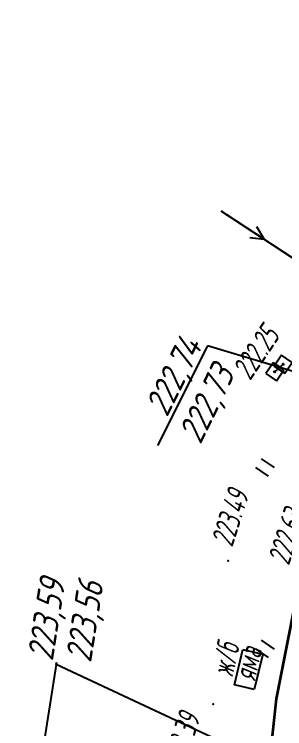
# Model space of a CAD drawing. Header units: millimetres. Extents: x -1799 to 6962, y -1020 to 4121.
# Drawn here: x 3637.1 to 3678.8, y 2997.7 to 3107.9 of the extents above; entities that cross this region are included whole.
import ezdxf
from ezdxf import colors
from ezdxf.entities.mleader import LeaderData, LeaderLine
from ezdxf.math import Vec2, Vec3

# ---------------------------------------------------------------- set-up
doc = ezdxf.new("R2010")
doc.units = ezdxf.units.MM
doc.linetypes.add('CONTI', pattern=[0])
doc.layers.add('10', color=1, linetype='Continuous', lineweight=35)
doc.layers.add('Отметки', color=5, linetype='Continuous', lineweight=30)
for name, color, linetype in [('NAD_MDEFAULT', 7, 'CONTI'), ('PI_OTDEFAULT', 172, 'CONTI'), ('PI_TTDEFAULT', 5, 'CONTI'), ('SIT_LDEFAULT', 7, 'CONTI'), ('USLZNDEFAULT', 7, 'CONTI'), ('ZAPSKDEFAULT', 7, 'CONTI')]:
    doc.layers.add(name, color=color, linetype=linetype)
doc.styles.add('eskd', font='spds.shx', dxfattribs={"width": 1.2, "oblique": 15})
doc.styles.add('ГОСТ', font='', dxfattribs={"oblique": 15, "height": 4})
doc.styles.get('ГОСТ').set_extended_font_data('GOST type A')

# ---------------------------------------------------------------- blocks, each defined once
blk = doc.blocks.new('BL_2011')
at = {"color": 0}
for p, q in [((0, 0), (0, 2.4)), ((1.6, 0), (1.6, 2.4))]:
    blk.add_line(p, q, dxfattribs=at)
blk = doc.blocks.new('BL_27')
at = {"color": 0}
for p, q in [((1, 1), (-1, 1)), ((-1, 1), (-1, -1)), ((1, -1), (1, 1)), ((-1, -1), (1, -1))]:
    blk.add_line(p, q, dxfattribs=at)
blk.add_circle((0, 0), 0.1, dxfattribs=at)
blk = doc.blocks.new('_None')

msp = doc.modelspace()

# ---------------------------------------------------------------- linework, layer by layer
at = {"layer": '10'}
for p, q in [((3682.645964376463, 3028.403480735061), (3677.525964376351, 3002.273480734241)), ((3677.525964376351, 3002.273480734241), (3673.515964376575, 2965.033480734949))]:
    msp.add_line(p, q, dxfattribs=at)
msp.add_lwpolyline([(3751.805964376612, 3114.223480734428), (3724.9359643765, 3097.063480734279), (3708.645964376463, 3083.113480734092), (3696.475964376537, 3067.103480734316), (3689.535964376593, 3053.053480734502), (3682.645964376463, 3028.403480735061), (3677.525964376351, 3002.273480734241), (3673.515964376575, 2965.033480734949), (3670.385964376686, 2948.323480734986), (3653.765964376575, 2907.463480734651), (3639.005964376332, 2882.743480734912), (3625.715964376295, 2865.653480735061), (3592.505964376332, 2834.923480734614), (3493.495964376556, 2731.233480734204), (3483.275964376351, 2723.163480734837), (3391.29596437637, 2664.393480734353), (3376.695964376277, 2652.193480734167), (3361.055964376612, 2633.243480734912), (3356.615964376668, 2613.263480734465), (3360.79596437637, 2590.303480734502)], dxfattribs=at)
at = {"layer": 'PI_TTDEFAULT', "color": 5}
for p in [(3677.301700376449, 3052.739212735009, 222.249), (3670.131700376407, 3023.559212735307, 223.49), (3667.78170037643, 3001.469216735487, 223.393)]:
    msp.add_point(p, dxfattribs=at)
at = {"layer": 'SIT_LDEFAULT', "color": 7}
for p, q in [((3668.991700376451, 3077.569214735565), (3685.651700376426, 3066.609215734911)), ((3669.831700376419, 3077.01921173503), (3675.671700376444, 3073.169213734952)), ((3675.671700376444, 3073.169213734952), (3674.551700376449, 3075.109215734911)), ((3673.451700376414, 3073.439217735467), (3675.671700376444, 3073.169213734952)), ((3677.301700376449, 3052.739212735009), (3678.591700376428, 3053.889214735863)), ((3671.071700376409, 3004.449212734972), (3672.381700376407, 3009.909211734695)), ((3672.381700376407, 3009.909211734695), (3675.451700376414, 3009.179215735209)), ((3675.451700376414, 3009.179215735209), (3674.141700376416, 3003.719216735487)), ((3674.141700376416, 3003.719216735487), (3671.071700376409, 3004.449212734972))]:
    msp.add_line(p, q, dxfattribs=at)

# ---------------------------------------------------------------- block references
at = {"layer": 'USLZNDEFAULT', "color": 7, "rotation": 56}
for p in [(3678.591700376428, 3053.889214735863), (3677.301700376449, 3052.739212735009)]:
    msp.add_blockref('BL_27', p, dxfattribs=at)
at = {"layer": 'ZAPSKDEFAULT', "color": 7, "rotation": 56}
for p in [(3676.351700376437, 3036.639214735863), (3676.351700376437, 3008.639214735863)]:
    msp.add_blockref('BL_2011', p, dxfattribs=at)

# ---------------------------------------------------------------- texts
at = {"layer": 'NAD_MDEFAULT', "color": 7, "style": 'eskd', "oblique": 10, "width": 0.8}
for s, p in [('ж/б', (3670.847704376394, 3005.609812735033)), ('яма', (3674.277148376403, 3004.940991735471))]:
    msp.add_text(s, height=3.5, rotation=77.659665, dxfattribs=at).set_placement(p)
at = {"layer": 'PI_OTDEFAULT', "color": 172, "style": 'eskd', "oblique": 10, "width": 0.8}
for s, rotation, p in [('222.25', 56, (3673.49279837643, 3051.24307573532)), ('223.49', 72, (3670.741700376451, 3025.559212735307)), ('222.63', 72, (3679.481700376442, 3022.739212735009)), ('223.39', 72, (3663.24336137641, 2991.270387735603))]:
    msp.add_text(s, height=3.5, rotation=rotation, dxfattribs=at).set_placement(p)
at = {"layer": 'Отметки', "color": 0, "style": 'ГОСТ', "oblique": 15}
for s, rotation, p in [('222,73', 63.79790497939658, (3665.829863407862, 3041.392808926676, 126.574)), ('223,56', 80.9291982, (3648.948876707445, 3007.745264428121, 126.574))]:
    msp.add_text(s, height=4, rotation=rotation, dxfattribs=at).set_placement(p)

# ---------------------------------------------------------------- leaders
at = {"layer": 'Отметки', "ltscale": 0.2}
ml = msp.add_multileader_mtext('Standard', dxfattribs=at)
ml.set_content('222,74', color=256, style='ГОСТ')
ml.set_leader_properties()
ml.set_arrow_properties(name='NONE')
ml.build(insert=Vec2(0, 0))
ml.multileader.update_dxf_attribs({"text_left_attachment_type": 6, "text_right_attachment_type": 6, "dogleg_length": 0.36, "arrow_head_size": 2})
ctx = ml.context
ctx.base_point, ctx.arrow_head_size, ctx.landing_gap_size, ctx.plane_origin, ctx.plane_x_axis, ctx.plane_y_axis = Vec3(3657.663404457201, 3038.188852168594), 2, 0, Vec3(3730.742697966352, 3040.686643553351), Vec3(0.4464360544533074, 0.8948155392505004), Vec3(-0.8948155392505004, 0.4464360544533074)
ctx.left_attachment, ctx.right_attachment, ctx.text_align_type = 6, 6, 2
notes = []
notes.append((ctx, [(1, (1, 1, 0), (3666.91233876622, 3056.726983349224), (-0.4464360544533075, -0.8948155392505002), 0.3600000000000004, [(0, [(3697.713596348718, 3047.555100018543)], 0, [])])]))
ctx.mtext.insert, ctx.mtext.text_direction, ctx.mtext.rotation, ctx.mtext.alignment, ctx.mtext.line_spacing_style, ctx.mtext.flow_direction = Vec3(3662.635086539589, 3058.458647071769), Vec3(0.4464360544533074, 0.8948155392505004), 1.108017846375204, 3, 2, 5
ml = msp.add_multileader_mtext('Standard', dxfattribs=at)
ml.set_content('223,59', color=256, style='ГОСТ')
ml.set_leader_properties()
ml.set_arrow_properties(name='NONE')
ml.build(insert=Vec2(0, 0))
ml.multileader.update_dxf_attribs({"text_left_attachment_type": 6, "text_right_attachment_type": 6, "dogleg_length": 0.36, "arrow_head_size": 2})
ctx = ml.context
ctx.base_point, ctx.arrow_head_size, ctx.landing_gap_size, ctx.plane_origin, ctx.plane_x_axis, ctx.plane_y_axis = Vec3(3643.651523527396, 3007.905811973376), 2, 0, Vec3(3717.937294030629, 2984.864710933914), Vec3(0.1576548559975794, 0.9874942766317092), Vec3(-0.9874942766317092, 0.1576548559975794)
ctx.left_attachment, ctx.right_attachment = 6, 6
notes.append((ctx, [(0, (1, 1, 0), (3643.594767779237, 3007.550314033789), (0.1576548559975794, 0.9874942766317092), 0.3600000000000001, [(0, [(3684.398585254394, 2988.505076516804)], 0, [])])]))
ctx.mtext.insert, ctx.mtext.text_direction, ctx.mtext.rotation, ctx.mtext.line_spacing_style, ctx.mtext.flow_direction = Vec3(3639.108626340554, 3008.6310919257), Vec3(0.1576548559975794, 0.9874942766317092), 1.412480969589069, 2, 5
for ctx, leaders in notes:
    for number, flags, end, landing, length, lines in leaders:
        leader = LeaderData()
        leader.index, (leader.has_last_leader_line, leader.has_dogleg_vector, leader.attachment_direction) = number, flags
        leader.last_leader_point, leader.dogleg_vector, leader.dogleg_length = Vec3(end), Vec3(landing), length
        for number, points, colour, breaks in lines:
            line = LeaderLine()
            line.index, line.vertices, line.color, line.breaks = number, Vec3.list(points), colors.encode_raw_color(colour), breaks
            leader.lines.append(line)
        ctx.leaders.append(leader)

doc.saveas('drawing.dxf')
